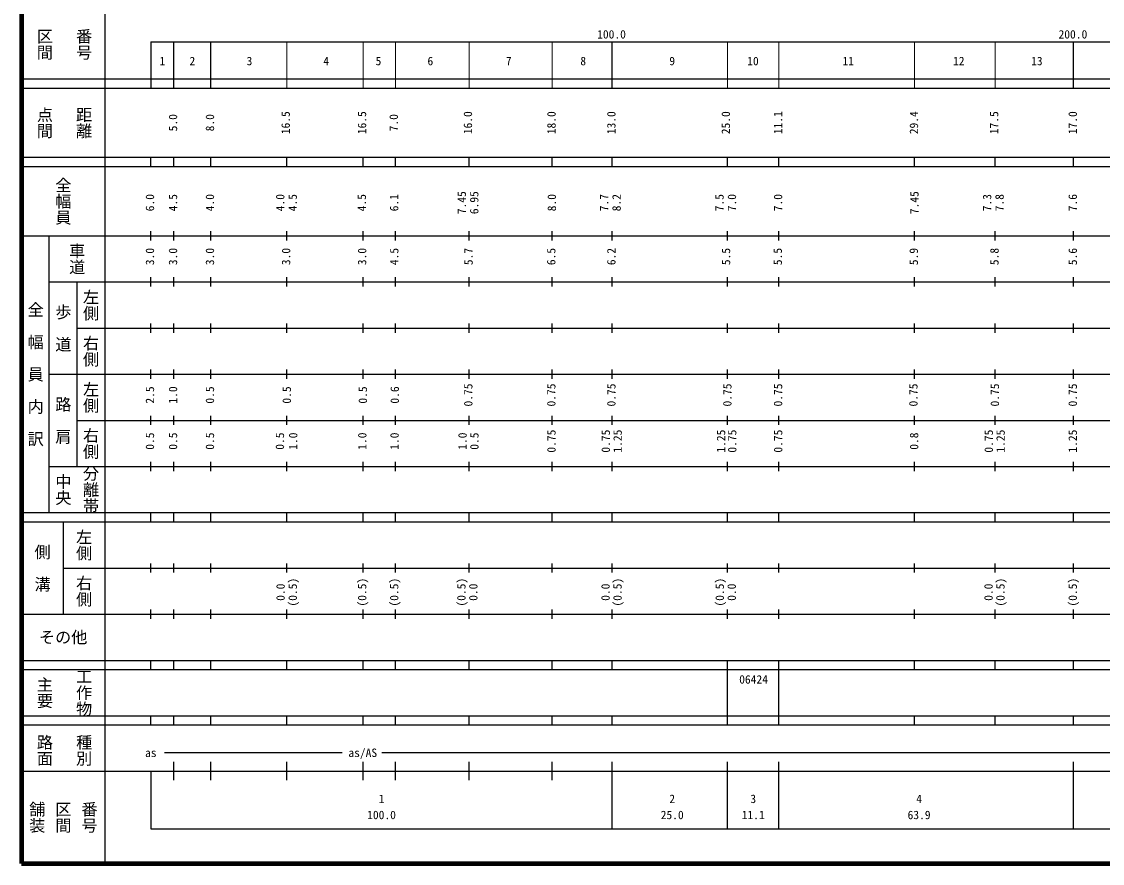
# Model space of a CAD drawing. Units: millimetres on the paper, enlarged 1000 times. Extents: x 40000 to 680000, y 20000 to 380000.
# Drawn here: x 40000 to 274231, y 20000 to 202409 of the extents above; entities that cross this region are included whole.
import ezdxf
from ezdxf.enums import TextEntityAlignment as Align

# ---------------------------------------------------------------- set-up
doc = ezdxf.new("R2010")
doc.units = ezdxf.units.MM
doc.header["$LTSCALE"] = 1000
doc.layers.add('M-TTL', color=2, linetype='Continuous', lineweight=140)
doc.layers.add('M-TTL-BAND', color=7, linetype='Continuous', lineweight=25)
doc.styles.add('@ＭＳ ゴシック', font='')
doc.styles.add('ＭＳ ゴシック', font='')
doc.styles.get('@ＭＳ ゴシック').set_extended_font_data('@MS Gothic')
doc.styles.get('ＭＳ ゴシック').set_extended_font_data('MS Gothic')

msp = doc.modelspace()

# ---------------------------------------------------------------- linework, layer by layer
at = {"layer": 'M-TTL'}
for p, q in [((40000, 380000), (40000, 20000)), ((40000, 20000), (680000, 20000))]:
    msp.add_line(p, q, dxfattribs=at)
at = {"layer": 'M-TTL-BAND'}
for p, q in [((58000, 370000), (58000, 20000)), ((68000, 198000), (579000, 198000)), ((68000, 198000), (68000, 188000)), ((73000, 188000), (73000, 198000)), ((81000, 188000), (81000, 198000)), ((168000, 188000), (168000, 198000)), ((268000, 188000), (268000, 198000)), ((40000, 190000), (579000, 190000)), ((40000, 188000), (579000, 188000)), ((40000, 173000), (579000, 173000)), ((40000, 171000), (579000, 171000)), ((68000, 171000), (68000, 173000)), ((73000, 171000), (73000, 173000)), ((81000, 171000), (81000, 173000)), ((97500, 171000), (97500, 173000)), ((114000, 171000), (114000, 173000)), ((121000, 171000), (121000, 173000)), ((137000, 171000), (137000, 173000)), ((155000, 171000), (155000, 173000)), ((168000, 171000), (168000, 173000)), ((193000, 171000), (193000, 173000)), ((204100, 171000), (204100, 173000)), ((233500, 171000), (233500, 173000)), ((251000, 171000), (251000, 173000)), ((268000, 171000), (268000, 173000)), ((68000, 155000), (68000, 157000)), ((73000, 155000), (73000, 157000)), ((81000, 155000), (81000, 157000)), ((97500, 155000), (97500, 157000)), ((114000, 155000), (114000, 157000)), ((121000, 155000), (121000, 157000)), ((137000, 155000), (137000, 157000)), ((155000, 155000), (155000, 157000)), ((168000, 155000), (168000, 157000)), ((193000, 155000), (193000, 157000)), ((204100, 155000), (204100, 157000)), ((233500, 155000), (233500, 157000)), ((251000, 155000), (251000, 157000)), ((268000, 155000), (268000, 157000)), ((40000, 156000), (579000, 156000)), ((46000, 96000), (46000, 156000)), ((46000, 146000), (579000, 146000)), ((52000, 146000), (52000, 106000)), ((68000, 145000), (68000, 147000)), ((73000, 145000), (73000, 147000)), ((81000, 145000), (81000, 147000)), ((97500, 145000), (97500, 147000)), ((114000, 145000), (114000, 147000)), ((121000, 145000), (121000, 147000)), ((137000, 145000), (137000, 147000)), ((155000, 145000), (155000, 147000)), ((168000, 145000), (168000, 147000)), ((193000, 145000), (193000, 147000)), ((204100, 145000), (204100, 147000)), ((233500, 145000), (233500, 147000)), ((251000, 145000), (251000, 147000)), ((268000, 145000), (268000, 147000)), ((52000, 136000), (579000, 136000)), ((68000, 135000), (68000, 137000)), ((73000, 135000), (73000, 137000)), ((81000, 135000), (81000, 137000)), ((97500, 135000), (97500, 137000)), ((114000, 135000), (114000, 137000)), ((121000, 135000), (121000, 137000)), ((137000, 135000), (137000, 137000)), ((155000, 135000), (155000, 137000)), ((168000, 135000), (168000, 137000)), ((193000, 135000), (193000, 137000)), ((204100, 135000), (204100, 137000)), ((233500, 135000), (233500, 137000)), ((251000, 135000), (251000, 137000)), ((268000, 135000), (268000, 137000)), ((68000, 125000), (68000, 127000)), ((73000, 125000), (73000, 127000)), ((81000, 125000), (81000, 127000)), ((97500, 125000), (97500, 127000)), ((114000, 125000), (114000, 127000)), ((121000, 125000), (121000, 127000)), ((137000, 125000), (137000, 127000)), ((155000, 125000), (155000, 127000)), ((168000, 125000), (168000, 127000)), ((193000, 125000), (193000, 127000)), ((204100, 125000), (204100, 127000)), ((233500, 125000), (233500, 127000)), ((251000, 125000), (251000, 127000)), ((268000, 125000), (268000, 127000)), ((46000, 126000), (579000, 126000)), ((52000, 116000), (579000, 116000)), ((68000, 115000), (68000, 117000)), ((73000, 115000), (73000, 117000)), ((81000, 115000), (81000, 117000)), ((97500, 115000), (97500, 117000)), ((114000, 115000), (114000, 117000)), ((121000, 115000), (121000, 117000)), ((137000, 115000), (137000, 117000)), ((155000, 115000), (155000, 117000)), ((168000, 115000), (168000, 117000)), ((193000, 115000), (193000, 117000)), ((204100, 115000), (204100, 117000)), ((233500, 115000), (233500, 117000)), ((251000, 115000), (251000, 117000)), ((268000, 115000), (268000, 117000)), ((46000, 106000), (579000, 106000)), ((68000, 105000), (68000, 107000)), ((73000, 105000), (73000, 107000)), ((81000, 105000), (81000, 107000)), ((97500, 105000), (97500, 107000)), ((114000, 105000), (114000, 107000)), ((121000, 105000), (121000, 107000)), ((137000, 105000), (137000, 107000)), ((155000, 105000), (155000, 107000)), ((168000, 105000), (168000, 107000)), ((193000, 105000), (193000, 107000)), ((204100, 105000), (204100, 107000)), ((233500, 105000), (233500, 107000)), ((251000, 105000), (251000, 107000)), ((268000, 105000), (268000, 107000)), ((40000, 96000), (579000, 96000)), ((40000, 94000), (579000, 94000)), ((49000, 94000), (49000, 74000)), ((68000, 94000), (68000, 96000)), ((73000, 94000), (73000, 96000)), ((81000, 94000), (81000, 96000)), ((97500, 94000), (97500, 96000)), ((114000, 94000), (114000, 96000)), ((121000, 94000), (121000, 96000)), ((137000, 94000), (137000, 96000)), ((155000, 94000), (155000, 96000)), ((168000, 94000), (168000, 96000)), ((193000, 94000), (193000, 96000)), ((204100, 94000), (204100, 96000)), ((233500, 94000), (233500, 96000)), ((251000, 94000), (251000, 96000)), ((268000, 94000), (268000, 96000)), ((68000, 83000), (68000, 85000)), ((73000, 83000), (73000, 85000)), ((81000, 83000), (81000, 85000)), ((97500, 83000), (97500, 85000)), ((114000, 83000), (114000, 85000)), ((121000, 83000), (121000, 85000)), ((137000, 83000), (137000, 85000)), ((155000, 83000), (155000, 85000)), ((168000, 83000), (168000, 85000)), ((193000, 83000), (193000, 85000)), ((204100, 83000), (204100, 85000)), ((233500, 83000), (233500, 85000)), ((251000, 83000), (251000, 85000)), ((268000, 83000), (268000, 85000)), ((49000, 84000), (579000, 84000)), ((68000, 73000), (68000, 75000)), ((73000, 73000), (73000, 75000)), ((81000, 73000), (81000, 75000)), ((97500, 73000), (97500, 75000)), ((114000, 73000), (114000, 75000)), ((121000, 73000), (121000, 75000)), ((137000, 73000), (137000, 75000)), ((155000, 73000), (155000, 75000)), ((168000, 73000), (168000, 75000)), ((193000, 73000), (193000, 75000)), ((204100, 73000), (204100, 75000)), ((233500, 73000), (233500, 75000)), ((251000, 73000), (251000, 75000)), ((268000, 73000), (268000, 75000)), ((40000, 74000), (579000, 74000)), ((40000, 64000), (579000, 64000)), ((68000, 62000), (68000, 64000)), ((73000, 62000), (73000, 64000)), ((81000, 62000), (81000, 64000)), ((97500, 62000), (97500, 64000)), ((114000, 62000), (114000, 64000)), ((121000, 62000), (121000, 64000)), ((137000, 62000), (137000, 64000)), ((155000, 62000), (155000, 64000)), ((168000, 62000), (168000, 64000)), ((193000, 62000), (193000, 64000)), ((204100, 62000), (204100, 64000)), ((233500, 62000), (233500, 64000)), ((251000, 62000), (251000, 64000)), ((268000, 62000), (268000, 64000)), ((40000, 62000), (579000, 62000)), ((193000, 52000), (193000, 62000)), ((204100, 52000), (204100, 62000)), ((40000, 52000), (579000, 52000)), ((68000, 50000), (68000, 52000)), ((73000, 50000), (73000, 52000)), ((81000, 50000), (81000, 52000)), ((97500, 50000), (97500, 52000)), ((114000, 50000), (114000, 52000)), ((121000, 50000), (121000, 52000)), ((137000, 50000), (137000, 52000)), ((155000, 50000), (155000, 52000)), ((168000, 50000), (168000, 52000)), ((193000, 50000), (193000, 52000)), ((204100, 50000), (204100, 52000)), ((233500, 50000), (233500, 52000)), ((251000, 50000), (251000, 52000)), ((268000, 50000), (268000, 52000)), ((40000, 50000), (579000, 50000)), ((71000, 44000), (109453, 44000)), ((118101, 44000), (525000, 44000)), ((40000, 40000), (579000, 40000)), ((68000, 40000), (68000, 27500)), ((73000, 38000), (73000, 42000)), ((81000, 38000), (81000, 42000)), ((97500, 38000), (97500, 42000)), ((114000, 38000), (114000, 42000)), ((121000, 38000), (121000, 42000)), ((137000, 38000), (137000, 42000)), ((155000, 38000), (155000, 42000)), ((168000, 27500), (168000, 42000)), ((193000, 27500), (193000, 42000)), ((204100, 27500), (204100, 42000)), ((268000, 27500), (268000, 42000)), ((68000, 27500), (579000, 27500))]:
    msp.add_line(p, q, dxfattribs=at)
at = {"layer": 'M-TTL-BAND', "lineweight": 13}
for p, q in [((97500, 188000), (97500, 198000)), ((114000, 188000), (114000, 198000)), ((121000, 188000), (121000, 198000)), ((137000, 188000), (137000, 198000)), ((155000, 188000), (155000, 198000)), ((193000, 188000), (193000, 198000)), ((204100, 188000), (204100, 198000)), ((233500, 188000), (233500, 198000)), ((251000, 188000), (251000, 198000))]:
    msp.add_line(p, q, dxfattribs=at)

# ---------------------------------------------------------------- texts
at = {"layer": 'M-TTL-BAND', "style": '@ＭＳ ゴシック'}
for s, p in [('区間', (45000, 197500)), ('番号', (53500, 197500)), ('点間', (45000, 180500)), ('距離', (53500, 180500)), ('全幅員', (49000, 163500)), ('車道', (52000, 151000)), ('左側', (55000, 141000)), ('全\u3000幅\u3000員\u3000内\u3000訳', (43000, 126000)), ('歩\u3000道', (49000, 136000)), ('右側', (55000, 131000)), ('左側', (55000, 121000)), ('路\u3000肩', (49000, 116000)), ('右側', (55000, 111000)), ('分離帯', (55000, 101000)), ('中央', (49000, 101000)), ('左側', (53500, 89000)), ('側\u3000溝', (44500, 84000)), ('右側', (53500, 79000)), ('工作物', (53500, 57000)), ('主要', (45000, 57000)), ('路面', (45000, 44500)), ('種別', (53500, 44500)), ('舗装', (43333, 30000)), ('区間', (49000, 30000)), ('番号', (54667, 30000))]:
    msp.add_text(s, height=2566, rotation=270, dxfattribs=at).set_placement(p, align=Align.MIDDLE_CENTER)
at = {"layer": 'M-TTL-BAND', "style": 'ＭＳ ゴシック'}
for s, p in [('100.0', (167844, 198195)), ('200.0', (267844, 198195)), ('1', (70500, 192405)), ('2', (77000, 192405)), ('3', (89385, 192405)), ('4', (106014, 192405)), ('5', (117337, 192405)), ('6', (128580, 192405)), ('7', (145575, 192405)), ('8', (161710, 192405)), ('9', (181001, 192405)), ('10', (198505, 192405)), ('11', (219141, 192405)), ('12', (243103, 192405)), ('13', (260026, 192405)), ('as/AS', (113933, 42500)), ('as', (68000, 42500)), ('1', (118000, 32523)), ('2', (181000, 32523)), ('3', (198564, 32523)), ('4', (234500, 32523)), ('100.0', (118000, 29033)), ('25.0', (181000, 29033)), ('11.1', (198564, 29033)), ('63.9', (234500, 29033))]:
    msp.add_text(s, height=1833, dxfattribs=at).set_placement(p, align=Align.BOTTOM_CENTER)
for s, p in [('16.5', (98682, 180500)), ('16.5', (115227, 180500)), ('16.0', (138178, 180500)), ('18.0', (156287, 180500)), ('13.0', (169264, 180500)), ('25.0', (194077, 180500)), ('11.1', (205402, 180500)), ('29.4', (234838, 180500)), ('17.5', (252228, 180500)), ('17.0', (269264, 180500)), ('5.0', (74264, 180500)), ('8.0', (82264, 180500)), ('7.0', (122108, 180500)), ('6.0', (69264, 163174)), ('4.5', (74264, 163174)), ('4.0', (82264, 163174)), ('4.0', (97500, 163174)), ('4.5', (100195, 163174)), ('4.5', (115181, 163174)), ('6.1', (122182, 163174)), ('7.45', (136852, 163174)), ('6.95', (139547, 163174)), ('8.0', (156368, 163174)), ('7.7', (167702, 163174)), ('8.2', (170397, 163174)), ('7.5', (192702, 163174)), ('7.0', (195397, 163174)), ('7.0', (205392, 163174)), ('7.45', (234945, 163174)), ('7.3', (250702, 163174)), ('7.8', (253397, 163174)), ('7.6', (269264, 163174)), ('3.0', (69264, 151500)), ('3.0', (74264, 151500)), ('3.0', (82264, 151500)), ('3.0', (98769, 151500)), ('3.0', (115245, 151500)), ('4.5', (122212, 151500)), ('5.7', (138312, 151500)), ('6.5', (156238, 151500)), ('6.2', (169264, 151500)), ('5.5', (194115, 151500)), ('5.5', (205327, 151500)), ('5.9', (234806, 151500)), ('5.8', (252289, 151500)), ('5.6', (269264, 151500)), ('2.5', (69264, 121500)), ('1.0', (74264, 121500)), ('0.5', (82264, 121500)), ('0.5', (98924, 121500)), ('0.5', (115405, 121500)), ('0.6', (122327, 121500)), ('0.75', (138257, 121500)), ('0.75', (156255, 121500)), ('0.75', (169264, 121500)), ('0.75', (194403, 121500)), ('0.75', (205400, 121500)), ('0.75', (234723, 121500)), ('0.75', (252382, 121500)), ('0.75', (269264, 121500)), ('0.5', (69264, 111500)), ('0.5', (74264, 111500)), ('0.5', (82264, 111500)), ('0.5', (97430, 111500)), ('1.0', (100304, 111500)), ('1.0', (115283, 111500)), ('1.0', (122264, 111500)), ('1.0', (137002, 111500)), ('0.5', (139581, 111500)), ('0.75', (156278, 111500)), ('0.75', (168057, 111500)), ('1.25', (170621, 111500)), ('1.25', (193042, 111500)), ('0.75', (195463, 111500)), ('0.75', (205413, 111500)), ('0.8', (234878, 111500)), ('0.75', (251057, 111500)), ('1.25', (253621, 111500)), ('1.25', (269264, 111500)), ('0.0', (97571, 78764)), ('(0.5)', (100218, 78764)), ('(0.5)', (115253, 78764)), ('(0.5)', (122205, 78764)), ('(0.5)', (136763, 78764)), ('0.0', (139346, 78764)), ('0.0', (168001, 78764)), ('(0.5)', (170591, 78764)), ('(0.5)', (192763, 78764)), ('0.0', (195346, 78764)), ('0.0', (251001, 78764)), ('(0.5)', (253591, 78764)), ('(0.5)', (269264, 78764))]:
    msp.add_text(s, height=1833, rotation=90, dxfattribs=at).set_placement(p, align=Align.BOTTOM_CENTER)
msp.add_text('その他', height=2566, dxfattribs=at).set_placement((49000, 69000), align=Align.MIDDLE_CENTER)
msp.add_text('06424', height=1833, dxfattribs=at).set_placement((195513, 58405), align=Align.BOTTOM_LEFT)

doc.saveas('drawing.dxf')
